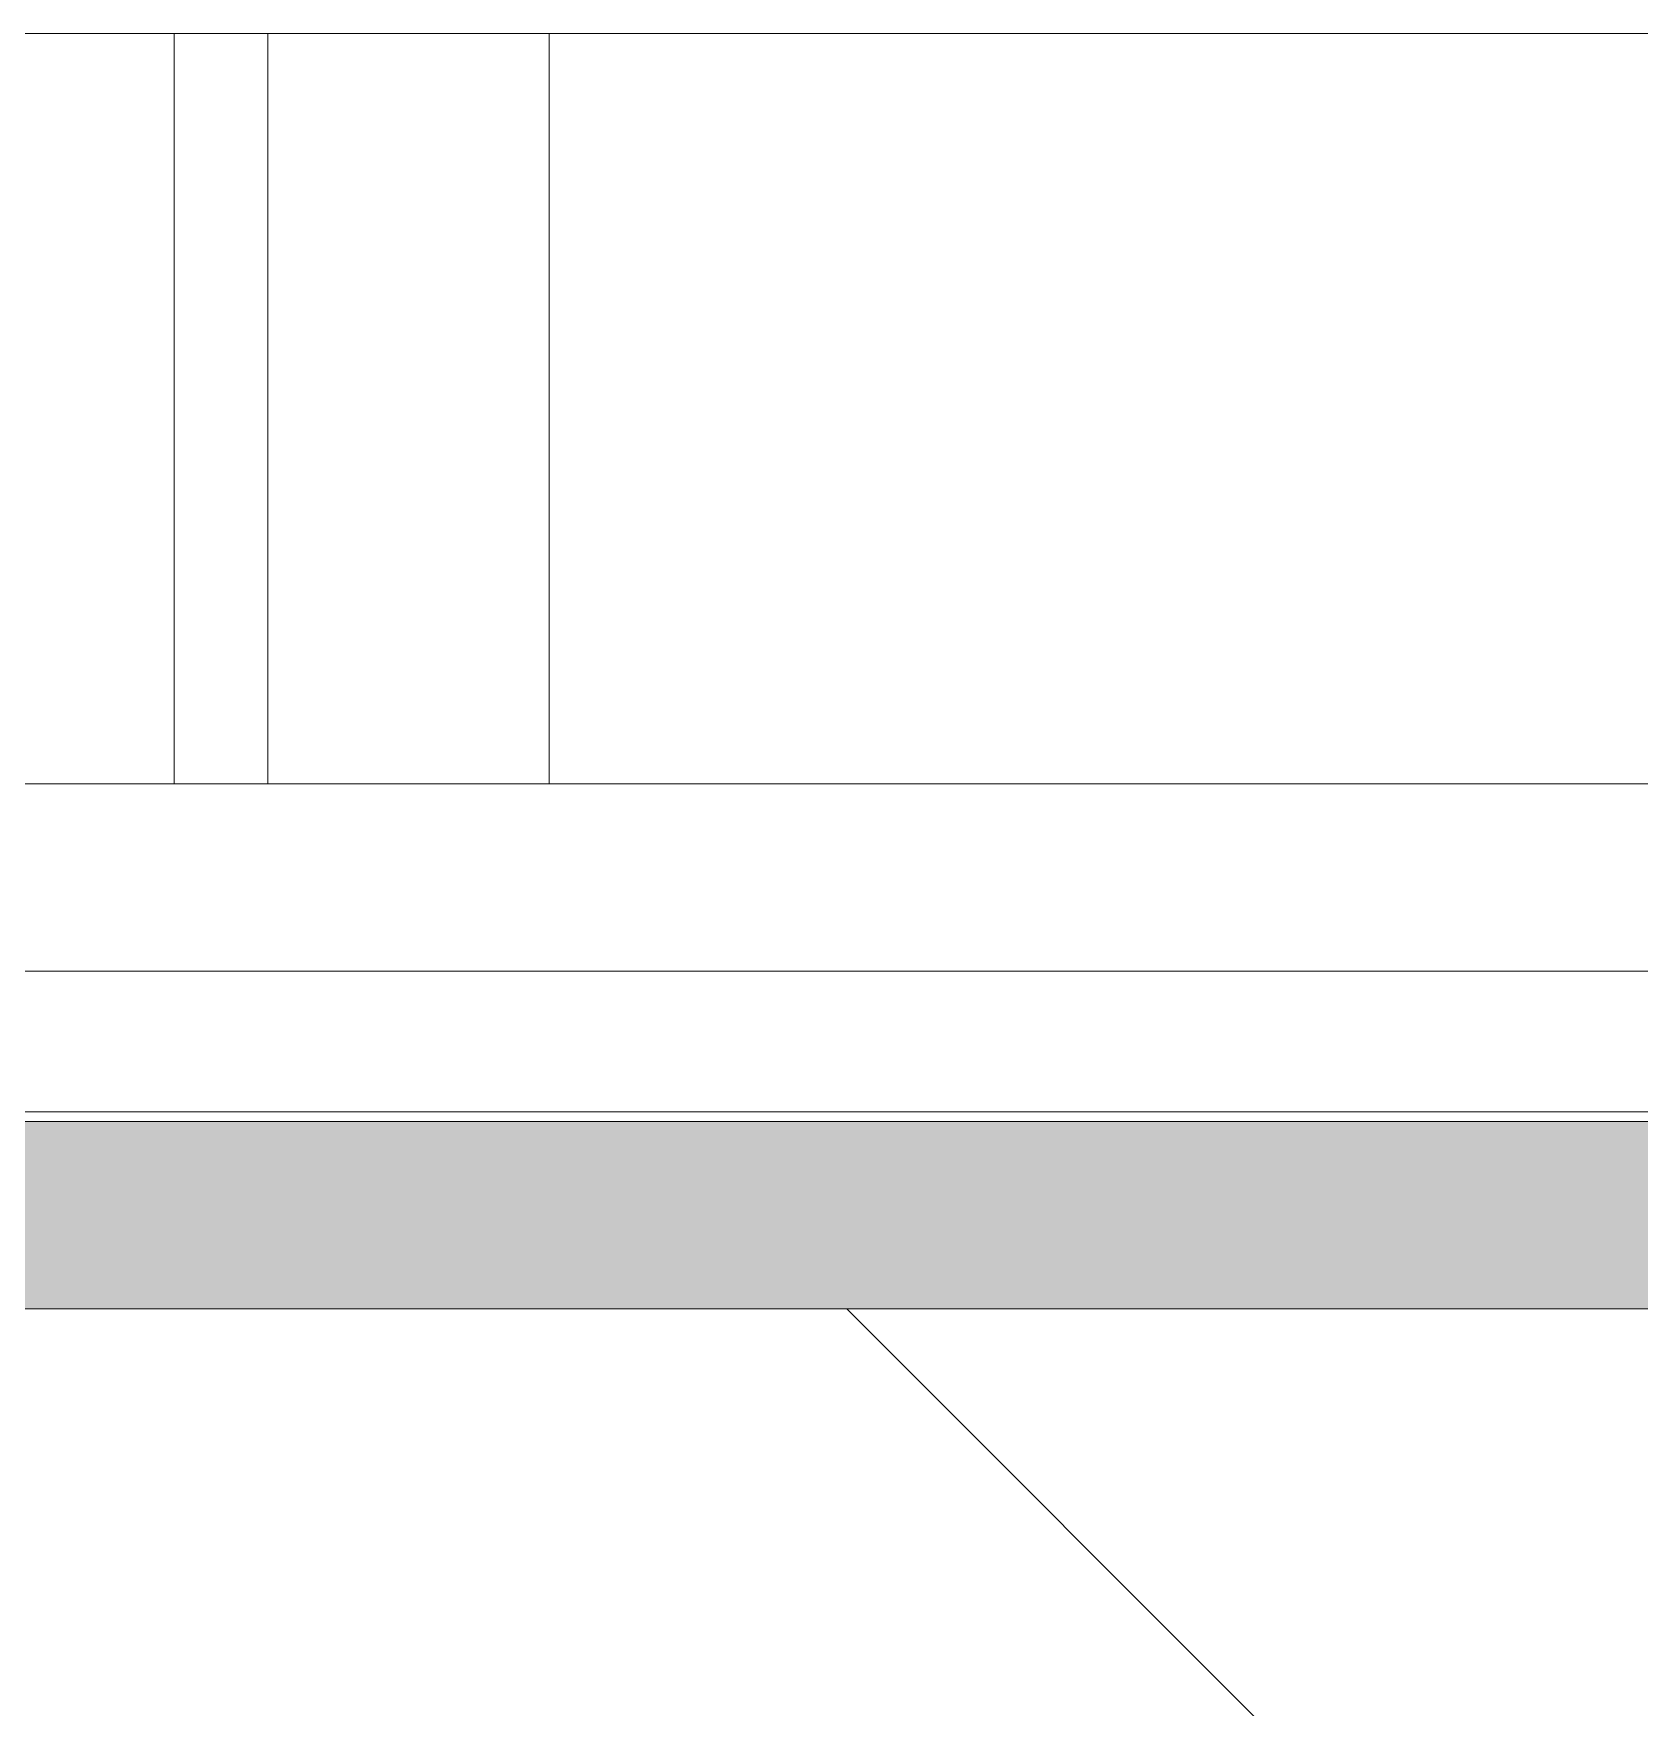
# Model space of a CAD drawing. Header units: millimetres. Extents: x -4185 to 186529, y -8553 to 29097.
# Drawn here: x 9832.5 to 10003.7, y 7857.5 to 8036 of the extents above; entities that cross this region are included whole.
import ezdxf

# ---------------------------------------------------------------- set-up
doc = ezdxf.new("R2010")
doc.units = ezdxf.units.MM
for name, color, linetype, lineweight, true_color in [('A-WALL-1', 7, 'Continuous', 9, 0x3c3c3c), ('A-WALL-FNSH-1', 7, 'Continuous', 9, 0x3c3c3c), ('I-FURN-1', 7, 'Continuous', 9, 0xf0f0f0)]:
    doc.layers.add(name, color=color, linetype=linetype, lineweight=lineweight, true_color=true_color)
doc.layers.add('I-WALL', color=7, linetype='Continuous', lineweight=9)

# ---------------------------------------------------------------- blocks, each defined once
blk = doc.blocks.new('Бизиборд лего - бизиборд 1_21б-32328682-План размещения напольных электротехнических лючков и розеток 1 этажа в осях 1-12')
at = {"layer": 'I-FURN-1'}
for p, q in [((-395, 100), (-585, 100)), ((-585, 100), (-395, 100)), ((-385, 100), (-585, 100)), ((-585, 100), (-385, 100)), ((-395, 100), (-485, 100)), ((-485, 100), (-395, 100)), ((-385, 100), (-395, 100)), ((-395, 100), (-385, 100)), ((-395, 20), (-395, 100)), ((-395, 100), (-395, 20)), ((-355, 100), (-385, 100)), ((-385, 100), (-355, 100)), ((-385, 20), (-385, 100)), ((-385, 100), (-385, 20)), ((-235, 100), (-355, 100)), ((-355, 100), (-235, 100)), ((-205, 100), (-355, 100)), ((-355, 100), (-355, 20)), ((-355, 20), (-355, 100)), ((-355, 100), (-205, 100)), ((0, 20), (-500, 20)), ((-450, 20), (-410, 20)), ((-450, 20), (-410, 20)), ((-410, 20), (-450, 20)), ((-450, 20), (-410, 20)), ((-410, 20), (-450, 20)), ((-450, 20), (-410, 20)), ((-410, 20), (-450, 20)), ((-410, 20), (-395, 20)), ((-408.66, 20), (-410, 20)), ((-410, 20), (-400, 20)), ((-409.66, 20), (-410, 20)), ((-410, 20), (-402.59, 20)), ((-409.66, 20), (-410, 20)), ((-410, 20), (-395, 20)), ((-407.07, 20), (-410, 20)), ((-410, 20), (-395, 20)), ((-395, 20), (-410, 20)), ((-410, 20), (-405, 20)), ((-409.66, 20), (-410, 20)), ((-410, 20), (-395, 20)), ((-395, 20), (-410, 20)), ((-410, 20), (-395, 20)), ((-395, 20), (-410, 20)), ((-410, 20), (-395, 20)), ((-395, 20), (-410, 20)), ((-410, 20), (-409.66, 20)), ((-395, 20), (-410, 20)), ((-410, 20), (-395, 20)), ((-395, 20), (-410, 20)), ((-410, 20), (-408.66, 20)), ((-395, 20), (-410, 20)), ((-410, 20), (-400, 20)), ((-408.66, 20), (-410, 20)), ((-410, 20), (-395, 20)), ((-395, 20), (-410, 20)), ((-410, 20), (-409.66, 20)), ((-395, 20), (-410, 20)), ((-410, 20), (-400, 20)), ((-408.66, 20), (-410, 20)), ((-410, 20), (-390, 20)), ((-390, 20), (-410, 20)), ((-410, 20), (-390, 20)), ((-390, 20), (-410, 20)), ((-410, 20), (-390, 20)), ((-390, 20), (-410, 20)), ((-410, 20), (-390, 20)), ((-390, 20), (-410, 20)), ((-410, 20), (-390, 20)), ((-407.07, 20), (-410, 20)), ((-410, 20), (-390, 20)), ((-390, 20), (-410, 20)), ((-410, 20), (-390, 20)), ((-390, 20), (-410, 20)), ((-410, 20), (-405, 20)), ((-408.66, 20), (-410, 20)), ((-410, 20), (-390, 20)), ((-390, 20), (-410, 20)), ((-410, 20), (-390, 20)), ((-390, 20), (-410, 20)), ((-410, 20), (-390, 20)), ((-402.59, 20), (-410, 20)), ((-402.59, 20), (-409.66, 20)), ((-408.66, 20), (-409.66, 20)), ((-408.66, 20), (-409.66, 20)), ((-409.66, 20), (-408.66, 20)), ((-409.66, 20), (-402.59, 20)), ((-408.66, 20), (-400.67, 20)), ((-395, 20), (-408.66, 20)), ((-395, 20), (-408.66, 20)), ((-405, 20), (-408.66, 20)), ((-408.66, 20), (-395, 20)), ((-408.66, 20), (-395, 20)), ((-395, 20), (-408.66, 20)), ((-405, 20), (-408.66, 20)), ((-397.41, 20), (-408.66, 20)), ((-408.66, 20), (-400.67, 20)), ((-400.67, 20), (-408.66, 20)), ((-408.66, 20), (-400.67, 20)), ((-400.67, 20), (-408.66, 20)), ((-408.66, 20), (-400.67, 20)), ((-400.67, 20), (-408.66, 20)), ((-395, 20), (-407.07, 20)), ((-402.59, 20), (-407.07, 20)), ((-405, 20), (-402.59, 20)), ((-395, 20), (-405, 20)), ((-402.59, 20), (-405, 20)), ((-405, 20), (-402.59, 20)), ((-400, 20), (-402.59, 20)), ((-402.59, 20), (-395, 20)), ((-402.59, 20), (-400, 20)), ((-402.59, 20), (-395, 20)), ((-390, 20), (-402.59, 20)), ((-400, 20), (-402.59, 20)), ((-402.59, 20), (-397.41, 20)), ((-390, 20), (-402.59, 20)), ((-400, 20), (-395, 20)), ((-400, 20), (-395, 20)), ((-395, 20), (-400, 20)), ((-400, 20), (-397.41, 20)), ((-400, 20), (-395, 20)), ((-400, 20), (-397.41, 20)), ((-390, 20), (-400, 20)), ((-400, 20), (-395, 20)), ((-395, 20), (-400, 20)), ((-400, 20), (-395, 20)), ((-395, 20), (-400, 20)), ((-400, 20), (-391.34, 20)), ((-391.34, 20), (-400, 20)), ((-397.41, 20), (-395, 20)), ((-397.41, 20), (-395, 20)), ((-397.41, 20), (-392.93, 20)), ((-395, 20), (-397.41, 20)), ((-395, 20), (-391.34, 20)), ((-395, 20), (-392.93, 20)), ((-392.93, 20), (-395, 20)), ((-395, 20), (-390.34, 20)), ((-390.34, 20), (-395, 20)), ((-395, 20), (-390, 20)), ((-390, 20), (-395, 20)), ((-395, 20), (-390, 20)), ((-390, 20), (-395, 20)), ((-395, 20), (-391.34, 20)), ((-390, 20), (-395, 20)), ((-395, 20), (-390, 20)), ((-391.34, 20), (-395, 20)), ((-395, 20), (-390, 20)), ((-390, 20), (-395, 20)), ((-395, 20), (-390, 20)), ((-390, 20), (-395, 20)), ((-395, 20), (-390, 20)), ((-390, 20), (-395, 20)), ((-395, 20), (-390.34, 20)), ((-390, 20), (-395, 20)), ((-395, 20), (-390.34, 20)), ((-390, 20), (-395, 20)), ((-395, 20), (-390, 20)), ((-390, 20), (-395, 20)), ((-395, 20), (-392.93, 20)), ((-390, 20), (-395, 20)), ((-395, 20), (-390, 20)), ((-390, 20), (-395, 20)), ((-395, 20), (-392.93, 20)), ((-390, 20), (-395, 20)), ((-395, 20), (-392.93, 20)), ((-392.93, 20), (-395, 20)), ((-395, 20), (-391.34, 20)), ((-391.34, 20), (-395, 20)), ((-392.93, 20), (-390, 20)), ((-391.34, 20), (-392.93, 20)), ((-392.93, 20), (-390.34, 20)), ((-392.93, 20), (-390, 20)), ((-392.93, 20), (-390, 20)), ((-392.93, 20), (-390.34, 20)), ((-391.34, 20), (-392.93, 20)), ((-390, 20), (-391.34, 20)), ((-391.34, 20), (-390, 20)), ((-390.34, 20), (-391.34, 20)), ((-390.34, 20), (-391.34, 20)), ((-390.34, 20), (-390, 20)), ((-390, 20), (-390.34, 20)), ((-390, 20), (-390.34, 20)), ((-390.34, 20), (-390, 20)), ((-390.34, 20), (-390, 20)), ((-390.34, 20), (-390, 20)), ((-390.34, 20), (-390, 20)), ((-390, 20), (-390.34, 20)), ((-390, 20), (-385, 20)), ((-390, 20), (-385, 20)), ((-385, 20), (-390, 20)), ((-390, 20), (-385, 20)), ((-385, 20), (-390, 20)), ((-385, 20), (-355, 20)), ((-385, 20), (-355, 20)), ((-355, 20), (-385, 20)), ((-355, 20), (-350, 20)), ((-355, 20), (-350, 20)), ((-350, 20), (-355, 20)), ((-355, 20), (-350, 20)), ((-350, 20), (-355, 20)), ((-350, 20), (-349.66, 20)), ((-337.41, 20), (-350, 20)), ((-350, 20), (-330, 20)), ((-330, 20), (-350, 20)), ((-350, 20), (-330, 20)), ((-345, 20), (-350, 20)), ((-350, 20), (-349.66, 20)), ((-330, 20), (-350, 20)), ((-350, 20), (-330, 20)), ((-330, 20), (-350, 20)), ((-350, 20), (-330, 20)), ((-330, 20), (-350, 20)), ((-350, 20), (-347.07, 20)), ((-330, 20), (-350, 20)), ((-350, 20), (-330, 20)), ((-348.66, 20), (-350, 20)), ((-350, 20), (-330, 20)), ((-347.07, 20), (-350, 20)), ((-350, 20), (-347.07, 20)), ((-330.34, 20), (-350, 20)), ((-350, 20), (-330, 20)), ((-330, 20), (-350, 20)), ((-350, 20), (-330, 20)), ((-330, 20), (-350, 20)), ((-350, 20), (-348.66, 20)), ((-330, 20), (-350, 20)), ((-350, 20), (-330, 20)), ((-330, 20), (-350, 20)), ((-350, 20), (-330, 20)), ((-330, 20), (-350, 20)), ((-350, 20), (-345, 20)), ((-330, 20), (-350, 20)), ((-350, 20), (-330, 20)), ((-330, 20), (-350, 20)), ((-350, 20), (-330, 20)), ((-348.66, 20), (-350, 20)), ((-350, 20), (-330, 20)), ((-330, 20), (-350, 20)), ((-350, 20), (-330, 20)), ((-330, 20), (-350, 20)), ((-350, 20), (-348.66, 20)), ((-330, 20), (-350, 20)), ((-350, 20), (-348.66, 20)), ((-349.66, 20), (-350, 20)), ((-350, 20), (-330, 20)), ((-330, 20), (-350, 20)), ((-350, 20), (-330, 20)), ((-340, 20), (-350, 20)), ((-350, 20), (-330, 20)), ((-330, 20), (-350, 20)), ((-350, 20), (-330, 20)), ((-330, 20), (-350, 20)), ((-350, 20), (-330, 20)), ((-330, 20), (-350, 20)), ((-349.66, 20), (-347.07, 20)), ((-349.66, 20), (-348.66, 20)), ((-337.41, 20), (-349.66, 20)), ((-348.66, 20), (-330, 20)), ((-330, 20), (-348.66, 20)), ((-348.66, 20), (-330, 20)), ((-330, 20), (-348.66, 20)), ((-348.66, 20), (-331.34, 20)), ((-348.66, 20), (-345, 20)), ((-347.07, 20), (-342.87, 20)), ((-347.07, 20), (-340, 20)), ((-347.07, 20), (-340, 20)), ((-330, 20), (-347.07, 20)), ((-347.07, 20), (-345, 20)), ((-347.07, 20), (-342.87, 20)), ((-342.87, 20), (-347.07, 20)), ((-347.07, 20), (-342.87, 20)), ((-342.87, 20), (-347.07, 20)), ((-330, 20), (-345, 20)), ((-345, 20), (-342.59, 20)), ((-345, 20), (-340, 20)), ((-345, 20), (-342.59, 20)), ((-342.59, 20), (-337.62, 20)), ((-342.59, 20), (-330, 20)), ((-342.59, 20), (-340, 20)), ((-342.59, 20), (-337.62, 20)), ((-337.62, 20), (-342.59, 20)), ((-342.59, 20), (-337.62, 20)), ((-337.62, 20), (-342.59, 20)), ((-340, 20), (-331.34, 20)), ((-340, 20), (-330.34, 20)), ((-340, 20), (-330, 20)), ((-340, 20), (-337.41, 20)), ((-330, 20), (-340, 20)), ((-337.41, 20), (-331.34, 20)), ((-330, 20), (-337.41, 20)), ((-337.41, 20), (-335, 20)), ((-335, 20), (-337.41, 20)), ((-337.41, 20), (-331.34, 20)), ((-331.34, 20), (-337.41, 20)), ((-337.41, 20), (-331.34, 20)), ((-331.34, 20), (-337.41, 20)), ((-335, 20), (-332.93, 20)), ((-332.93, 20), (-335, 20)), ((-332.93, 20), (-330.34, 20)), ((-331.34, 20), (-332.93, 20)), ((-331.34, 20), (-330.34, 20)), ((-331.34, 20), (-330, 20)), ((-330.34, 20), (-331.34, 20)), ((-330.34, 20), (-330, 20)), ((-330.34, 20), (-330, 20)), ((-330, 20), (-330.34, 20)), ((-330.34, 20), (-330, 20)), ((-330, 20), (-330.34, 20)), ((-330, 20), (-290, 20)), ((-330, 20), (-290, 20)), ((-290, 20), (-330, 20)), ((-330, 20), (-290, 20)), ((-290, 20), (-330, 20)), ((-290, 20), (-287.07, 20)), ((-285.09, 20), (-290, 20)), ((-290, 20), (-285.09, 20)), ((-285.09, 20), (-290, 20)), ((-290, 20), (-285.09, 20)), ((-285.09, 20), (-290, 20)), ((-290, 20), (-285.09, 20)), ((-285.09, 20), (-290, 20)), ((-290, 20), (-289.66, 20)), ((-285.09, 20), (-290, 20)), ((-290, 20), (-285.09, 20)), ((-285.09, 20), (-290, 20)), ((-290, 20), (-289.66, 20)), ((-285.09, 20), (-290, 20)), ((-290, 20), (-285.09, 20)), ((-285.09, 20), (-290, 20)), ((-290, 20), (-285.09, 20)), ((-285.09, 20), (-290, 20)), ((-290, 20), (-285.09, 20)), ((-285.09, 20), (-290, 20)), ((-290, 20), (-285.09, 20)), ((-285.09, 20), (-290, 20)), ((-290, 20), (-285.09, 20)), ((-289.66, 20), (-290, 20)), ((-290, 20), (-285.09, 20)), ((-285.09, 20), (-290, 20)), ((-290, 20), (-285.09, 20)), ((-285.09, 20), (-290, 20)), ((-290, 20), (-285.09, 20)), ((-285.09, 20), (-290, 20)), ((-290, 20), (-285.09, 20)), ((-285.09, 20), (-290, 20)), ((-290, 20), (-285.09, 20)), ((-285.09, 20), (-290, 20)), ((-290, 20), (-285.09, 20)), ((-285.09, 20), (-290, 20)), ((-290, 20), (-285.09, 20)), ((-285.09, 20), (-290, 20)), ((-290, 20), (-285.09, 20)), ((-285.09, 20), (-290, 20)), ((-290, 20), (-285.09, 20)), ((-287.07, 20), (-290, 20)), ((-290, 20), (-285.09, 20)), ((-287.07, 20), (-290, 20)), ((-290, 20), (-285.09, 20)), ((-285.09, 20), (-290, 20)), ((-290, 20), (-285.09, 20)), ((-285.09, 20), (-290, 20)), ((-290, 20), (-285.09, 20)), ((-285.09, 20), (-290, 20)), ((-290, 20), (-285.09, 20)), ((-285.09, 20), (-290, 20)), ((-290, 20), (-280, 20)), ((-289.66, 20), (-290, 20)), ((-289.66, 20), (-285.09, 20)), ((-289.66, 20), (-285.09, 20)), ((-285.09, 20), (-289.66, 20)), ((-288.66, 20), (-289.66, 20)), ((-288.66, 20), (-285.08, 20)), ((-280, 20), (-288.66, 20)), ((-288.66, 20), (-285.08, 20)), ((-285.08, 20), (-288.66, 20)), ((-288.66, 20), (-285.08, 20)), ((-285.08, 20), (-288.66, 20)), ((-287.07, 20), (-285.09, 20)), ((-285.09, 20), (-287.07, 20)), ((-285.09, 20), (-287.07, 20)), ((-285.09, 20), (-285, 20)), ((-285, 20), (-285.09, 20)), ((-285.09, 20), (-285, 20)), ((-285, 20), (-285.09, 20)), ((-285.09, 20), (-285, 20)), ((-285, 20), (-285.09, 20)), ((-285.09, 20), (-285, 20)), ((-285, 20), (-285.09, 20)), ((-285.09, 20), (-285, 20)), ((-285, 20), (-285.09, 20)), ((-285.09, 20), (-285, 20)), ((-285, 20), (-285.09, 20)), ((-285.09, 20), (-285, 20)), ((-285, 20), (-285.09, 20)), ((-285.09, 20), (-285, 20)), ((-285, 20), (-285.09, 20)), ((-285.09, 20), (-285, 20)), ((-285, 20), (-285.09, 20)), ((-285.09, 20), (-285, 20)), ((-285, 20), (-285.09, 20)), ((-285.09, 20), (-285, 20)), ((-285, 20), (-285.09, 20)), ((-285.09, 20), (-285, 20)), ((-285, 20), (-285.09, 20)), ((-285.09, 20), (-285, 20)), ((-285, 20), (-285.09, 20)), ((-285.09, 20), (-285, 20)), ((-285, 20), (-285.09, 20)), ((-285.09, 20), (-285, 20)), ((-285, 20), (-285.09, 20)), ((-285.09, 20), (-285, 20)), ((-285, 20), (-285.09, 20)), ((-285.09, 20), (-285, 20)), ((-285, 20), (-285.09, 20)), ((-285.09, 20), (-285, 20)), ((-285, 20), (-285.09, 20)), ((-285.09, 20), (-285, 20)), ((-285, 20), (-285.09, 20)), ((-285.09, 20), (-285, 20)), ((-285, 20), (-285.09, 20)), ((-285.09, 20), (-285, 20)), ((-285, 20), (-285.09, 20)), ((-285.09, 20), (-285, 20)), ((-285, 20), (-285.09, 20)), ((-285.09, 20), (-285, 20)), ((-285, 20), (-285.09, 20)), ((-285.09, 20), (-285, 20)), ((-285, 20), (-285.09, 20)), ((-285.09, 20), (-285, 20)), ((-285, 20), (-285.09, 20)), ((-285.09, 20), (-285, 20)), ((-285, 20), (-285.09, 20)), ((-285, 20), (-280, 20)), ((-285, 20), (-282.59, 20)), ((-277.41, 20), (-285, 20)), ((-285, 20), (-270, 20)), ((-270, 20), (-285, 20)), ((-285, 20), (-270, 20)), ((-270, 20), (-285, 20)), ((-285, 20), (-270, 20)), ((-270, 20), (-285, 20)), ((-285, 20), (-270, 20)), ((-271.34, 20), (-285, 20)), ((-285, 20), (-270, 20)), ((-270, 20), (-285, 20)), ((-285, 20), (-282.59, 20)), ((-270, 20), (-285, 20)), ((-285, 20), (-270, 20)), ((-277.41, 20), (-285, 20)), ((-285, 20), (-270, 20)), ((-272.93, 20), (-285, 20)), ((-285, 20), (-270, 20)), ((-270, 20), (-285, 20)), ((-285, 20), (-280, 20)), ((-270, 20), (-285, 20)), ((-285, 20), (-270, 20)), ((-282.59, 20), (-285, 20)), ((-285, 20), (-270, 20)), ((-270, 20), (-285, 20)), ((-285, 20), (-270, 20)), ((-270, 20), (-285, 20)), ((-285, 20), (-270, 20)), ((-270, 20), (-285, 20)), ((-285, 20), (-270, 20)), ((-277.41, 20), (-285, 20)), ((-285, 20), (-270, 20)), ((-270, 20), (-285, 20)), ((-285, 20), (-275, 20)), ((-270, 20), (-285, 20)), ((-285, 20), (-270, 20)), ((-270, 20), (-285, 20)), ((-285, 20), (-270, 20)), ((-275, 20), (-285, 20)), ((-285, 20), (-270, 20)), ((-270, 20), (-285, 20)), ((-285, 20), (-272.93, 20)), ((-270, 20), (-285, 20)), ((-285, 20), (-270, 20)), ((-270, 20), (-285, 20)), ((-285, 20), (-270, 20)), ((-270, 20), (-285, 20)), ((-285, 20), (-270, 20)), ((-270, 20), (-285, 20)), ((-285, 20), (-270, 20)), ((-270, 20), (-285, 20)), ((-285, 20), (-280, 20)), ((-280, 20), (-285, 20)), ((-285, 20), (-280, 20)), ((-280, 20), (-285, 20)), ((-282.59, 20), (-280, 20)), ((-282.59, 20), (-270.34, 20)), ((-270, 20), (-282.59, 20)), ((-280, 20), (-270, 20)), ((-280, 20), (-277.41, 20)), ((-280, 20), (-275, 20)), ((-271.34, 20), (-280, 20)), ((-279.83, 20), (-275, 20)), ((-279.83, 20), (-275, 20)), ((-275, 20), (-279.83, 20)), ((-279.83, 20), (-275, 20)), ((-275, 20), (-279.83, 20)), ((-270, 20), (-277.41, 20)), ((-270, 20), (-277.41, 20)), ((-277.41, 20), (-270, 20)), ((-270, 20), (-277.41, 20)), ((-275, 20), (-270, 20)), ((-272.93, 20), (-275, 20)), ((-275, 20), (-272.93, 20)), ((-274.57, 20), (-271.34, 20)), ((-274.57, 20), (-271.34, 20)), ((-271.34, 20), (-274.57, 20)), ((-274.57, 20), (-271.34, 20)), ((-271.34, 20), (-274.57, 20)), ((-270, 20), (-272.93, 20)), ((-270, 20), (-272.93, 20)), ((-272.93, 20), (-270, 20)), ((-272.93, 20), (-270, 20)), ((-270, 20), (-271.34, 20)), ((-270, 20), (-271.34, 20)), ((-270.34, 20), (-270, 20)), ((-270, 20), (-235, 20)), ((-270, 20), (-235, 20)), ((-235, 20), (-270, 20)), ((-270, 20), (-230, 20)), ((-230, 20), (-270, 20)), ((-500, 0), (0, 0)), ((-410, 0), (-450, 0)), ((-450, 0), (-410, 0)), ((-410, 0), (-450, 0)), ((-390, 0), (-410, 0)), ((-410, 0), (-390, 0)), ((-390, 0), (-410, 0)), ((-410, 0), (-390, 0)), ((-390, 0), (-410, 0)), ((-410, 0), (-390, 0)), ((-390, 0), (-410, 0)), ((-410, 0), (-390, 0)), ((-390, 0), (-410, 0)), ((-410, 0), (-390, 0)), ((-390, 0), (-410, 0)), ((-410, 0), (-390, 0)), ((-405, 0), (-410, 0)), ((-410, 0), (-405, 0)), ((-390, 0), (-410, 0)), ((-410, 0), (-390, 0)), ((-390.34, 0), (-410, 0)), ((-410, 0), (-390, 0)), ((-391.34, 0), (-410, 0)), ((-410, 0), (-390, 0)), ((-402.59, 0), (-410, 0)), ((-410, 0), (-390, 0)), ((-390, 0), (-410, 0)), ((-410, 0), (-408.66, 0)), ((-395, 0), (-410, 0)), ((-410, 0), (-391.34, 0)), ((-390, 0), (-410, 0)), ((-410, 0), (-390, 0)), ((-390, 0), (-410, 0)), ((-410, 0), (-390, 0)), ((-408.66, 0), (-410, 0)), ((-410, 0), (-390, 0)), ((-390.34, 0), (-410, 0)), ((-410, 0), (-390, 0)), ((-390, 0), (-410, 0)), ((-410, 0), (-390, 0)), ((-390, 0), (-410, 0)), ((-410, 0), (-409.66, 0)), ((-390, 0), (-410, 0)), ((-410, 0), (-390, 0)), ((-390, 0), (-410, 0)), ((-410, 0), (-390, 0)), ((-405, 0), (-410, 0)), ((-410, 0), (-390, 0)), ((-391.34, 0), (-410, 0)), ((-410, 0), (-390, 0)), ((-390, 0), (-410, 0)), ((-410, 0), (-390, 0)), ((-390, 0), (-410, 0)), ((-410, 0), (-390, 0)), ((-390, 0), (-410, 0)), ((-410, 0), (-390, 0)), ((-409.66, 0), (-410, 0)), ((-410, 0), (-390, 0)), ((-409.66, 0), (-392.93, 0)), ((-408.66, 0), (-409.66, 0)), ((-400.67, 0), (-408.66, 0)), ((-408.66, 0), (-400.67, 0)), ((-400.67, 0), (-408.66, 0)), ((-408.66, 0), (-390, 0)), ((-402.59, 0), (-408.66, 0)), ((-407.07, 0), (-408.66, 0)), ((-405, 0), (-407.07, 0)), ((-402.59, 0), (-405, 0)), ((-405, 0), (-390, 0)), ((-402.59, 0), (-405, 0)), ((-391.34, 0), (-405, 0)), ((-400, 0), (-402.59, 0)), ((-390, 0), (-402.59, 0)), ((-390, 0), (-402.59, 0)), ((-390, 0), (-402.59, 0)), ((-395.41, 0), (-400, 0)), ((-400, 0), (-395.41, 0)), ((-395.41, 0), (-400, 0)), ((-397.41, 0), (-400, 0)), ((-395, 0), (-397.41, 0)), ((-391.34, 0), (-395, 0)), ((-395, 0), (-391.34, 0)), ((-391.34, 0), (-395, 0)), ((-390, 0), (-395, 0)), ((-390, 0), (-395, 0)), ((-392.93, 0), (-390, 0)), ((-390, 0), (-391.34, 0)), ((-391.34, 0), (-390, 0)), ((-390.34, 0), (-391.34, 0)), ((-390, 0), (-391.34, 0)), ((-390, 0), (-390.34, 0)), ((-390, 0), (-390.34, 0)), ((-390, 0), (-390.34, 0)), ((-350, 0), (-390, 0)), ((-390, 0), (-350, 0)), ((-350, 0), (-390, 0)), ((-330, 0), (-350, 0)), ((-350, 0), (-347.07, 0)), ((-330, 0), (-350, 0)), ((-350, 0), (-347.07, 0)), ((-330, 0), (-350, 0)), ((-350, 0), (-330, 0)), ((-330, 0), (-350, 0)), ((-350, 0), (-330, 0)), ((-335, 0), (-350, 0)), ((-350, 0), (-330, 0)), ((-330, 0), (-350, 0)), ((-350, 0), (-330, 0)), ((-330, 0), (-350, 0)), ((-350, 0), (-330, 0)), ((-330, 0), (-350, 0)), ((-350, 0), (-330, 0)), ((-330, 0), (-350, 0)), ((-350, 0), (-330, 0)), ((-330, 0), (-350, 0)), ((-350, 0), (-347.07, 0)), ((-331.34, 0), (-350, 0)), ((-350, 0), (-330, 0)), ((-330, 0), (-350, 0)), ((-350, 0), (-332.93, 0)), ((-330, 0), (-350, 0)), ((-350, 0), (-331.34, 0)), ((-330, 0), (-350, 0)), ((-350, 0), (-345, 0)), ((-342.59, 0), (-350, 0)), ((-350, 0), (-330, 0)), ((-330, 0), (-350, 0)), ((-350, 0), (-330, 0)), ((-330, 0), (-350, 0)), ((-350, 0), (-330, 0)), ((-330, 0), (-350, 0)), ((-350, 0), (-330, 0)), ((-349.66, 0), (-350, 0)), ((-350, 0), (-330.34, 0)), ((-348.66, 0), (-350, 0)), ((-350, 0), (-342.59, 0)), ((-330, 0), (-350, 0)), ((-350, 0), (-330, 0)), ((-330, 0), (-350, 0)), ((-350, 0), (-342.59, 0)), ((-331.34, 0), (-350, 0)), ((-350, 0), (-348.66, 0)), ((-330, 0), (-350, 0)), ((-350, 0), (-345, 0)), ((-330, 0), (-350, 0)), ((-350, 0), (-330, 0)), ((-330, 0), (-350, 0)), ((-350, 0), (-330, 0)), ((-330, 0), (-350, 0)), ((-350, 0), (-330, 0)), ((-330, 0), (-349.66, 0)), ((-330, 0), (-348.66, 0)), ((-348.66, 0), (-330, 0)), ((-342.87, 0), (-347.07, 0)), ((-347.07, 0), (-342.87, 0)), ((-342.87, 0), (-347.07, 0)), ((-347.07, 0), (-330, 0)), ((-347.07, 0), (-345, 0)), ((-347.07, 0), (-330, 0)), ((-345, 0), (-330, 0)), ((-345, 0), (-342.59, 0)), ((-345, 0), (-342.59, 0)), ((-337.62, 0), (-342.59, 0)), ((-342.59, 0), (-337.62, 0)), ((-337.62, 0), (-342.59, 0)), ((-342.59, 0), (-340, 0)), ((-330, 0), (-342.59, 0)), ((-342.59, 0), (-340, 0)), ((-342.59, 0), (-330, 0)), ((-342.59, 0), (-340, 0)), ((-340, 0), (-337.41, 0)), ((-340, 0), (-337.41, 0)), ((-340, 0), (-337.41, 0)), ((-331.34, 0), (-337.41, 0)), ((-337.41, 0), (-331.34, 0)), ((-331.34, 0), (-337.41, 0)), ((-337.41, 0), (-335, 0)), ((-337.41, 0), (-335, 0)), ((-337.41, 0), (-335, 0)), ((-332.93, 0), (-335, 0)), ((-335, 0), (-330, 0)), ((-335, 0), (-332.93, 0)), ((-335, 0), (-331.34, 0)), ((-331.34, 0), (-332.93, 0)), ((-332.93, 0), (-331.34, 0)), ((-332.93, 0), (-331.34, 0)), ((-330, 0), (-331.34, 0)), ((-330, 0), (-331.34, 0)), ((-331.34, 0), (-330, 0)), ((-331.34, 0), (-330, 0)), ((-331.34, 0), (-330.34, 0)), ((-330, 0), (-331.34, 0)), ((-331.34, 0), (-330.34, 0)), ((-330.34, 0), (-330, 0)), ((-330.34, 0), (-330, 0)), ((-330.34, 0), (-330, 0)), ((-290, 0), (-330, 0)), ((-330, 0), (-290, 0)), ((-290, 0), (-330, 0)), ((-285.09, 0), (-290, 0)), ((-290, 0), (-285.09, 0)), ((-285.09, 0), (-290, 0)), ((-290, 0), (-289.66, 0)), ((-285.09, 0), (-290, 0)), ((-290, 0), (-285.09, 0)), ((-285.09, 0), (-290, 0)), ((-290, 0), (-285.09, 0)), ((-285.09, 0), (-290, 0)), ((-290, 0), (-285.09, 0)), ((-285.09, 0), (-290, 0)), ((-290, 0), (-285.09, 0)), ((-285.09, 0), (-290, 0)), ((-290, 0), (-285.09, 0)), ((-285.09, 0), (-290, 0)), ((-290, 0), (-285.09, 0)), ((-285.09, 0), (-290, 0)), ((-290, 0), (-285.09, 0)), ((-285.09, 0), (-290, 0)), ((-290, 0), (-285.09, 0)), ((-285.09, 0), (-290, 0)), ((-290, 0), (-285.09, 0)), ((-285.09, 0), (-290, 0)), ((-290, 0), (-285.09, 0)), ((-285.09, 0), (-290, 0)), ((-290, 0), (-285.09, 0)), ((-285.09, 0), (-290, 0)), ((-290, 0), (-289.66, 0)), ((-285.09, 0), (-290, 0)), ((-290, 0), (-285.09, 0)), ((-285.09, 0), (-290, 0)), ((-290, 0), (-285.09, 0)), ((-288.66, 0), (-290, 0)), ((-290, 0), (-285.09, 0)), ((-285.09, 0), (-290, 0)), ((-290, 0), (-285.09, 0)), ((-285.09, 0), (-290, 0)), ((-290, 0), (-285.09, 0)), ((-285.09, 0), (-290, 0)), ((-290, 0), (-285.09, 0)), ((-285.09, 0), (-290, 0)), ((-290, 0), (-285.09, 0)), ((-285.09, 0), (-290, 0)), ((-290, 0), (-285.09, 0)), ((-285.09, 0), (-290, 0)), ((-290, 0), (-285.09, 0)), ((-285.09, 0), (-290, 0)), ((-290, 0), (-285.09, 0)), ((-285.09, 0), (-290, 0)), ((-290, 0), (-285.09, 0)), ((-285.09, 0), (-290, 0)), ((-290, 0), (-285.09, 0)), ((-270, 0), (-290, 0)), ((-290, 0), (-270, 0)), ((-289.66, 0), (-288.66, 0)), ((-289.66, 0), (-285.09, 0)), ((-285.08, 0), (-288.66, 0)), ((-288.66, 0), (-285.08, 0)), ((-285.08, 0), (-288.66, 0)), ((-288.66, 0), (-285.09, 0)), ((-285.09, 0), (-288.66, 0)), ((-285, 0), (-285.09, 0)), ((-285.09, 0), (-285, 0)), ((-285, 0), (-285.09, 0)), ((-285.09, 0), (-285, 0)), ((-285, 0), (-285.09, 0)), ((-285.09, 0), (-285, 0)), ((-285, 0), (-285.09, 0)), ((-285.09, 0), (-285, 0)), ((-285, 0), (-285.09, 0)), ((-285.09, 0), (-285, 0)), ((-285, 0), (-285.09, 0)), ((-285.09, 0), (-285, 0)), ((-285, 0), (-285.09, 0)), ((-285.09, 0), (-285, 0)), ((-285, 0), (-285.09, 0)), ((-285.09, 0), (-285, 0)), ((-285, 0), (-285.09, 0)), ((-285.09, 0), (-285, 0)), ((-285, 0), (-285.09, 0)), ((-285.09, 0), (-285, 0)), ((-285, 0), (-285.09, 0)), ((-285.09, 0), (-285, 0)), ((-285, 0), (-285.09, 0)), ((-285.09, 0), (-285, 0)), ((-285, 0), (-285.09, 0)), ((-285.09, 0), (-285, 0)), ((-285, 0), (-285.09, 0)), ((-285.09, 0), (-285, 0)), ((-285, 0), (-285.09, 0)), ((-285.09, 0), (-285, 0)), ((-285, 0), (-285.09, 0)), ((-285.09, 0), (-285, 0)), ((-285, 0), (-285.09, 0)), ((-285.09, 0), (-285, 0)), ((-285, 0), (-285.09, 0)), ((-285.09, 0), (-285, 0)), ((-285, 0), (-285.09, 0)), ((-285.09, 0), (-285, 0)), ((-285, 0), (-285.09, 0)), ((-285.09, 0), (-285, 0)), ((-285, 0), (-285.09, 0)), ((-285.09, 0), (-285, 0)), ((-285, 0), (-285.09, 0)), ((-285.09, 0), (-285, 0)), ((-285, 0), (-285.09, 0)), ((-285.09, 0), (-285, 0)), ((-285, 0), (-285.09, 0)), ((-285.09, 0), (-285, 0)), ((-285, 0), (-285.09, 0)), ((-285.09, 0), (-285, 0)), ((-285, 0), (-285.09, 0)), ((-285.09, 0), (-285, 0)), ((-280, 0), (-285, 0)), ((-285, 0), (-280, 0)), ((-280, 0), (-285, 0)), ((-270, 0), (-285, 0)), ((-285, 0), (-280, 0)), ((-275, 0), (-285, 0)), ((-285, 0), (-272.93, 0)), ((-270, 0), (-285, 0)), ((-285, 0), (-270, 0)), ((-270, 0), (-285, 0)), ((-285, 0), (-270, 0)), ((-270, 0), (-285, 0)), ((-285, 0), (-270, 0)), ((-270, 0), (-285, 0)), ((-285, 0), (-270, 0)), ((-270, 0), (-285, 0)), ((-285, 0), (-270, 0)), ((-270, 0), (-285, 0)), ((-285, 0), (-270, 0)), ((-270, 0), (-285, 0)), ((-285, 0), (-270, 0)), ((-270, 0), (-285, 0)), ((-285, 0), (-282.59, 0)), ((-270, 0), (-285, 0)), ((-285, 0), (-272.93, 0)), ((-275, 0), (-285, 0)), ((-285, 0), (-270, 0)), ((-270, 0), (-285, 0)), ((-285, 0), (-271.34, 0)), ((-282.59, 0), (-285, 0)), ((-285, 0), (-275, 0)), ((-280, 0), (-285, 0)), ((-285, 0), (-270.34, 0)), ((-270.34, 0), (-285, 0)), ((-285, 0), (-270, 0)), ((-270, 0), (-285, 0)), ((-285, 0), (-272.93, 0)), ((-270, 0), (-285, 0)), ((-285, 0), (-270, 0)), ((-270, 0), (-285, 0)), ((-285, 0), (-272.93, 0)), ((-272.93, 0), (-285, 0)), ((-285, 0), (-270, 0)), ((-270, 0), (-285, 0)), ((-285, 0), (-270, 0)), ((-272.93, 0), (-285, 0)), ((-285, 0), (-272.93, 0)), ((-270, 0), (-285, 0)), ((-285, 0), (-270, 0)), ((-282.59, 0), (-285, 0)), ((-285, 0), (-280, 0)), ((-270, 0), (-285, 0)), ((-285, 0), (-270, 0)), ((-270, 0), (-285, 0)), ((-285, 0), (-270, 0)), ((-282.59, 0), (-280, 0)), ((-280, 0), (-282.59, 0)), ((-280, 0), (-282.59, 0)), ((-280, 0), (-270, 0)), ((-280, 0), (-277.41, 0)), ((-271.34, 0), (-280, 0)), ((-270, 0), (-280, 0)), ((-277.41, 0), (-280, 0)), ((-280, 0), (-277.41, 0)), ((-275, 0), (-279.83, 0)), ((-279.83, 0), (-275, 0)), ((-275, 0), (-279.83, 0)), ((-277.41, 0), (-275, 0)), ((-275, 0), (-277.41, 0)), ((-277.41, 0), (-275, 0)), ((-270, 0), (-275, 0)), ((-275, 0), (-270, 0)), ((-271.34, 0), (-275, 0)), ((-275, 0), (-270, 0)), ((-272.93, 0), (-275, 0)), ((-275, 0), (-272.93, 0)), ((-271.34, 0), (-274.57, 0)), ((-274.57, 0), (-271.34, 0)), ((-271.34, 0), (-274.57, 0)), ((-272.93, 0), (-270, 0)), ((-272.93, 0), (-270, 0)), ((-272.93, 0), (-270, 0)), ((-272.93, 0), (-271.34, 0)), ((-271.34, 0), (-272.93, 0)), ((-271.34, 0), (-272.93, 0)), ((-272.93, 0), (-270, 0)), ((-271.34, 0), (-272.93, 0)), ((-272.93, 0), (-271.34, 0)), ((-270.34, 0), (-271.34, 0)), ((-271.34, 0), (-270, 0)), ((-270, 0), (-271.34, 0)), ((-271.34, 0), (-270, 0)), ((-270.34, 0), (-271.34, 0)), ((-270, 0), (-271.34, 0)), ((-270.34, 0), (-271.34, 0)), ((-271.34, 0), (-270.34, 0)), ((-270, 0), (-270.34, 0)), ((-270.34, 0), (-270, 0)), ((-270, 0), (-270.34, 0)), ((-270, 0), (-270.34, 0)), ((-270, 0), (-270.34, 0)), ((-270.34, 0), (-270, 0)), ((-230, 0), (-270, 0)), ((-270, 0), (-230, 0)), ((-230, 0), (-270, 0))]:
    blk.add_line(p, q, dxfattribs=at)

msp = doc.modelspace()

# ---------------------------------------------------------------- hatches: boundary and pattern name
at = {"layer": 'I-WALL'}
h = msp.add_hatch(dxfattribs=at)
h.set_pattern_fill('FP_84', color=256, style=0, pattern_type=2)
h.set_pattern_definition([(0, (0, 0), (121.92, 30.48), [10.058, -81.382, 10.058, -81.382, -487.68]), (0, (0, 0), (121.92, 30.48), [-182.88, 10.058, -172.822, 10.058, -81.382, -213.36]), (0, (0, 0), (121.92, 30.48), [-457.2, 10.058, -50.902, 10.058, -142.342]), (120, (45.72, 15.24), (-87.356454, 90.34582), [10.058, -81.382, 10.058, -81.382, -487.68]), (120, (45.72, 15.24), (-87.356454, 90.34582), [-182.88, 10.058, -172.822, 10.058, -81.382, -213.36]), (120, (45.72, 15.24), (-87.356454, 90.34582), [-457.2, 10.058, -50.902, 10.058, -142.342]), (240, (60.96, 76.2), (-34.563546, -120.82582), [10.058, -81.382, 10.058, -81.382, -487.68]), (240, (60.96, 76.2), (-34.563546, -120.82582), [-182.88, 10.058, -172.822, 10.058, -81.382, -213.36]), (240, (60.96, 76.2), (-34.563546, -120.82582), [-457.2, 10.058, -50.902, 10.058, -142.342])])
h.paths.add_polyline_path([(12760, 7900), (12760, 7920), (7660, 7920), (7660, 7900), (12363.68, 7900)])
h = msp.add_hatch(dxfattribs=at)
h.set_pattern_fill('FP_18', color=256, style=0, pattern_type=2)
h.set_pattern_definition([(135, (0, 0), (-70.7107, -70.7107), [])])
h.paths.add_polyline_path([(8260, 7700), (12160, 7700), (12160, 7900), (8260, 7900)])

# ---------------------------------------------------------------- linework, layer by layer
at = {"layer": 'A-WALL-1'}
msp.add_line((12160, 7900), (8260, 7900), dxfattribs=at)
at = {"layer": 'A-WALL-FNSH-1'}
for p, q in [((12825, 7921), (7660, 7921)), ((7660, 7920), (12825, 7920))]:
    msp.add_line(p, q, dxfattribs=at)

# ---------------------------------------------------------------- block references
at = {"layer": 'I-FURN-1'}
msp.add_blockref('Бизиборд лего - бизиборд 1_21б-32328682-План размещения напольных электротехнических лючков и розеток 1 этажа в осях 1-12', (10242.5, 7936), dxfattribs=at)

doc.saveas('drawing.dxf')
